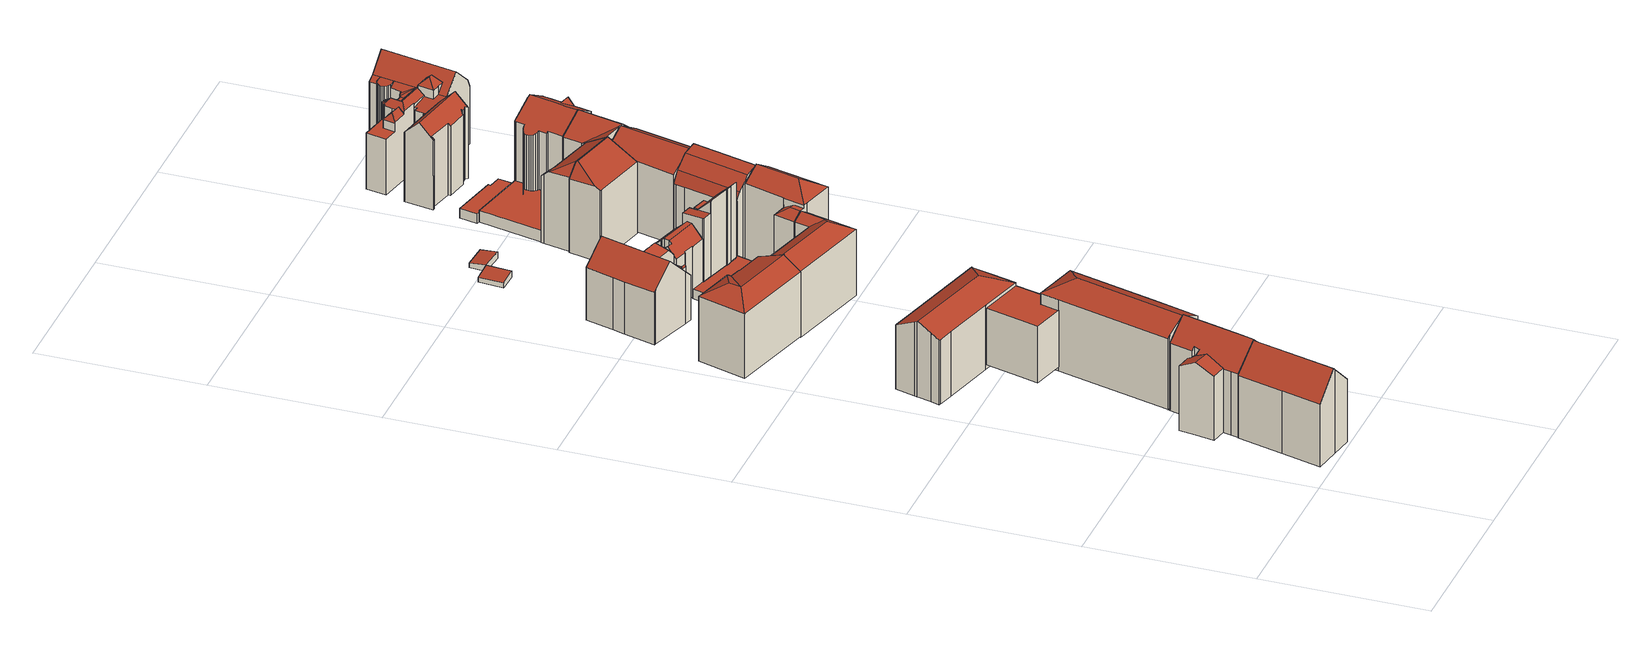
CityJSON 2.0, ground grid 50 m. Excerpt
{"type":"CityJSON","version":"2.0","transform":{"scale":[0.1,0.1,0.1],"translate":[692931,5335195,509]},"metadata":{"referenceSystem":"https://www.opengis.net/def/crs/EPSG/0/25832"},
"CityObjects":{
"building1":{"type":"Building","attributes":{"Gemeindeschluessel":"09162000","HoeheDach":"537.010","HoeheGrund":"510.008","Methode":"2000","NiedrigsteTraufeDesGebaeudes":"529.657","Geometrietyp2DReferenz":"3000","function":"31001_1000","roofType":"3100","measuredHeight":27,"storeysAboveGround":6},"geometry":[{"type":"MultiSurface","lod":"2","boundaries":[[[0,1,2,3]],[[4,5,6,7]],[[8,6,5,9,10]],[[10,3,2,11,8]],[[1,12,4,7,11,2]],[[8,11,7,6]],[[4,12,13,9,5]],[[13,12,1,0]],[[0,3,10,9,13]]],"semantics":{"surfaces":[{"type":"WallSurface"},{"type":"RoofSurface"},{"type":"GroundSurface"}],"values":[0,0,1,0,2,0,0,0,1]}}]},
"building2":{"type":"Building","attributes":{"Gemeindeschluessel":"09162000","HoeheDach":"537.195","HoeheGrund":"510.090","Methode":"2000","NiedrigsteTraufeDesGebaeudes":"530.055","Geometrietyp2DReferenz":"3000","function":"31001_9998","roofType":"3100","measuredHeight":27.11,"storeysAboveGround":6},"geometry":[{"type":"MultiSurface","lod":"2","boundaries":[[[14,15,16,17,18,19,20,21,22,23,24,25,26,27,28]],[[29,30,31,32,33,34]],[[27,26,25,35,36,37]],[[38,39,40,41,42,43,44,45,46,47]],[[47,46,45,44,43,17,16,15,14]],[[48,29,34,49]],[[49,34,33,50,51,52]],[[53,21,20,54]],[[41,40,39,38,55,56,37,36,35,52,51,50,57,58,59,60,53,54,61,62,63,42]],[[48,25,24,23,30,29]],[[55,38,47,14,28,56]],[[35,25,48,49,52]],[[56,28,27,37]],[[50,33,32,57]],[[60,22,21,53]],[[17,43,42,63,62,18]],[[30,23,22,60,59,58,31]],[[57,32,31,58]],[[20,19,18,62,61,54]]],"semantics":{"surfaces":[{"type":"RoofSurface"},{"type":"WallSurface"},{"type":"GroundSurface"}],"values":[0,0,1,1,0,0,1,1,2,1,1,1,1,1,1,1,1,1,1]}}]},
"building3":{"type":"Building","attributes":{"Gemeindeschluessel":"09162000","HoeheDach":"536.998","HoeheGrund":"510.950","Methode":"1000","NiedrigsteTraufeDesGebaeudes":"533.146","Geometrietyp2DReferenz":"3000","function":"31001_9998","roofType":"3200","measuredHeight":26.05,"storeysAboveGround":6},"geometry":[{"type":"MultiSurface","lod":"2","boundaries":[[[64,65,66,67,68,69]],[[70,71,72,73]],[[74,75,76,70,73,77,66,65,64]],[[78,79,80,81,76,75,82]],[[73,72,83,84,77]],[[81,80,85,71,70,76]],[[79,86,87,71,85,80]],[[86,79,78,82,88,69,68,67,84,83,87]],[[88,82,75,74,64,69]],[[67,66,77,84]],[[83,72,71,87]]],"semantics":{"surfaces":[{"type":"WallSurface"},{"type":"RoofSurface"},{"type":"GroundSurface"}],"values":[0,1,1,0,0,1,0,2,0,0,0]}}]},
"building4":{"type":"Building","attributes":{"Gemeindeschluessel":"09162000","HoeheDach":"534.251","HoeheGrund":"510.590","Methode":"1000","NiedrigsteTraufeDesGebaeudes":"530.772","Geometrietyp2DReferenz":"3000","function":"31001_9998","roofType":"3200","measuredHeight":23.66,"storeysAboveGround":5},"geometry":[{"type":"MultiSurface","lod":"2","boundaries":[[[89,90,91,92,93]],[[94,95,96,97]],[[98,99,91,90,100,101]],[[99,98,102,103,94,97,104,105,106,107,108,109,110,92,91]],[[97,96,111,104]],[[112,113,114,107,106,105]],[[109,115,116,110]],[[110,116,93,92]],[[104,111,112,105]],[[102,98,101,117,118,103]],[[117,101,100,90,89,119]],[[119,89,93,116,115,120,114,113]],[[107,114,120,108]],[[103,118,95,94]],[[108,120,115,109]],[[96,95,118,117,119,113,112,111]]],"semantics":{"surfaces":[{"type":"WallSurface"},{"type":"GroundSurface"},{"type":"RoofSurface"}],"values":[0,0,0,1,0,0,0,0,0,0,2,2,0,0,0,2]}}]},
"building5":{"type":"Building","attributes":{"Gemeindeschluessel":"09162000","HoeheDach":"529.923","HoeheGrund":"512.110","Methode":"1000","NiedrigsteTraufeDesGebaeudes":"529.923","Geometrietyp2DReferenz":"3000","function":"31001_9998","roofType":"1000","measuredHeight":17.81,"storeysAboveGround":5},"geometry":[{"type":"MultiSurface","lod":"2","boundaries":[[[121,122,123,124,125,126]],[[127,128,129,130,131,132]],[[133,134,135,136]],[[123,122,129,128]],[[128,127,132,137,133,136,138,125,124,123]],[[135,139,126,125,138,136]],[[133,137,132,131,140,134]],[[134,140,131,130,129,122,121,126,139,135]]],"semantics":{"surfaces":[{"type":"WallSurface"},{"type":"GroundSurface"},{"type":"RoofSurface"}],"values":[0,0,0,0,1,0,0,2]}}]},
"building6":{"type":"Building","attributes":{"Gemeindeschluessel":"09162000","HoeheDach":"534.100","HoeheGrund":"510.169","Methode":"2000","NiedrigsteTraufeDesGebaeudes":"513.710","Geometrietyp2DReferenz":"3000","function":"31001_9998","roofType":"3100","measuredHeight":23.93,"storeysAboveGround":6},"geometry":[{"type":"MultiSurface","lod":"2","boundaries":[[[141,142,143,144,145,146,147,148]],[[149,150,151,152]],[[153,154,155,141,148,150]],[[156,152,151,157,158]],[[159,160,142,141,155]],[[159,161,149,152,156,162,163,164,165,166,167,168,160]],[[148,169,157,151,150]],[[167,144,143,168]],[[168,143,142,160]],[[163,170,171,164]],[[154,153,161]],[[162,156,158,172,173,174]],[[166,165,164,171,175,146,145]],[[159,155,154,161]],[[176,147,146,175]],[[162,174,170,163]],[[161,153,150,149]],[[171,170,174,176,175]],[[169,172,158,157]],[[174,173,147,176]],[[166,145,144,167]],[[147,173,172,169,148]]],"semantics":{"surfaces":[{"type":"RoofSurface"},{"type":"WallSurface"},{"type":"GroundSurface"}],"values":[0,1,0,1,1,2,0,1,1,1,1,1,1,1,1,1,1,0,0,1,1,0]}}]},
"building7":{"type":"Building","attributes":{"Gemeindeschluessel":"09162000","HoeheDach":"532.820","HoeheGrund":"509.793","Methode":"2000","NiedrigsteTraufeDesGebaeudes":"523.971","Geometrietyp2DReferenz":"3000","function":"31001_1000","roofType":"3100","measuredHeight":23.03,"storeysAboveGround":4},"geometry":[{"type":"MultiSurface","lod":"2","boundaries":[[[177,178,179,180,181]],[[182,183,184,185,186,187,188,189]],[[190,186,185,191]],[[192,193,194,195,196]],[[197,184,183,198,199]],[[200,201,202,203,204,205,206,207,208,209,193,192,210,211,212,213,178,177,214,215,190,191,216]],[[189,188,217]],[[215,187,186,190]],[[180,179,218,219,220,221,196,195]],[[192,196,221,210]],[[213,218,179,178]],[[200,222,223,201]],[[215,214,224,217,188,187]],[[225,226,208,207]],[[212,219,218,213]],[[204,227,228,205]],[[228,227,229,230,223,222,231,232,233]],[[232,231,199,198,234]],[[235,194,193,209]],[[177,181,224,214]],[[202,230,229,203]],[[206,236,225,207]],[[235,226,225,236,233,232,234,182,189,217,224,181,180,195,194]],[[201,223,230,202]],[[211,220,219,212]],[[206,205,228,233,236]],[[203,229,227,204]],[[208,226,235,209]],[[182,234,198,183]],[[200,216,197,199,231,222]],[[210,221,220,211]],[[197,216,191,185,184]]],"semantics":{"surfaces":[{"type":"WallSurface"},{"type":"RoofSurface"},{"type":"GroundSurface"}],"values":[0,1,0,0,1,2,0,0,1,0,0,0,0,0,0,0,1,0,0,0,0,0,1,0,0,0,0,0,1,0,0,0]}}]},
"building8":{"type":"Building","attributes":{"Gemeindeschluessel":"09162000","HoeheDach":"534.200","HoeheGrund":"509.945","Methode":"2000","NiedrigsteTraufeDesGebaeudes":"530.687","Geometrietyp2DReferenz":"3000","function":"31001_1000","roofType":"3100","measuredHeight":24.25,"storeysAboveGround":6},"geometry":[{"type":"MultiSurface","lod":"2","boundaries":[[[237,238,239,240]],[[241,242,243,244]],[[245,246,247,248,249]],[[241,244,250,251]],[[244,252,253,155,250]],[[240,239,247,246]],[[245,249,243,242]],[[241,251,254,255,237,240,246,245,242]],[[255,254,155,253,256]],[[251,250,155,254]],[[238,256,253,252,257,239]],[[244,243,249,248,257,252]],[[238,237,255,256]],[[257,248,247,239]]],"semantics":{"surfaces":[{"type":"WallSurface"},{"type":"RoofSurface"},{"type":"GroundSurface"}],"values":[0,0,0,0,1,0,0,2,0,0,1,1,0,1]}}]},
"building9":{"type":"Building","attributes":{"Gemeindeschluessel":"09162000","HoeheDach":"529.870","HoeheGrund":"510.268","Methode":"2000","NiedrigsteTraufeDesGebaeudes":"522.590","Geometrietyp2DReferenz":"3000","function":"31001_1000","roofType":"2100","measuredHeight":19.6,"storeysAboveGround":4},"geometry":[{"type":"MultiSurface","lod":"2","boundaries":[[[258,259,260,261]],[[262,263,264,265]],[[266,267,268,269,270,271]],[[272,273,270,269,274,275]],[[276,277,259,258]],[[273,278,279,280,281,271,270]],[[272,275,282,283]],[[284,285,286,287,288,289]],[[266,265,267]],[[276,258,261,285,284,278,273,272,283,290,291]],[[268,264,274,269]],[[283,282,292,290]],[[276,291,293,263,262,277]],[[263,293,292,282,275,274,264]],[[284,289,279,278]],[[290,292,293,291]],[[261,260,286,285]],[[281,287,286,260,259,277,262,265,266,271]],[[281,280,288,287]],[[267,265,264,268]],[[280,279,289,288]]],"semantics":{"surfaces":[{"type":"WallSurface"},{"type":"RoofSurface"},{"type":"GroundSurface"}],"values":[0,1,1,0,0,0,0,0,0,2,0,0,0,1,0,0,0,1,0,0,1]}}]},
"building10":{"type":"Building","attributes":{"Gemeindeschluessel":"09162000","HoeheDach":"512.763","HoeheGrund":"509.822","Methode":"1000","NiedrigsteTraufeDesGebaeudes":"512.763","Geometrietyp2DReferenz":"3000","function":"31001_2000","roofType":"1000","measuredHeight":2.94},"geometry":[{"type":"MultiSurface","lod":"2","boundaries":[[[294,295,296,297]],[[298,299,294,297,300,301,302,303,304,305,306,307,308,309,310]],[[309,311,312,310]],[[310,312,313,298]],[[297,296,314,300]],[[305,315,316,306]],[[307,317,318,308]],[[312,311,318,317,316,315,319,320,321,322,314,296,295,323,313]],[[300,314,322,301]],[[299,323,295,294]],[[303,320,319,304]],[[301,322,321,302]],[[298,313,323,299]],[[304,319,315,305]],[[308,318,311,309]],[[302,321,320,303]],[[306,316,317,307]]],"semantics":{"surfaces":[{"type":"WallSurface"},{"type":"GroundSurface"},{"type":"RoofSurface"}],"values":[0,1,0,0,0,0,0,2,0,0,0,0,0,0,0,0,0]}}]},
"building11":{"type":"Building","attributes":{"Gemeindeschluessel":"09162000","HoeheDach":"511.692","HoeheGrund":"509.488","Methode":"1000","NiedrigsteTraufeDesGebaeudes":"511.032","Geometrietyp2DReferenz":"3000","function":"31001_2000","roofType":"1000","measuredHeight":2.2,"storeysAboveGround":1},"geometry":[{"type":"MultiSurface","lod":"2","boundaries":[[[324,325,326,327]],[[328,329,330,331]],[[330,329,326,325]],[[327,326,329,328]],[[331,330,325,324]],[[324,327,328,331]]],"semantics":{"surfaces":[{"type":"WallSurface"},{"type":"RoofSurface"},{"type":"GroundSurface"}],"values":[0,0,1,0,0,2]}}]},
"building12":{"type":"Building","attributes":{"Gemeindeschluessel":"09162000","HoeheDach":"536.681","HoeheGrund":"509.664","Methode":"2000","NiedrigsteTraufeDesGebaeudes":"529.260","Geometrietyp2DReferenz":"3000","function":"31001_1000","roofType":"2100","measuredHeight":27.02,"storeysAboveGround":5},"geometry":[{"type":"MultiSurface","lod":"2","boundaries":[[[332,333,334]],[[335,336,337,338]],[[339,340,341,342]],[[343,344,345,346]],[[347,348,349,350]],[[347,350,351,352,353,335,338,354,343,346,355,356,357,358,359,360,361,339,342,362,363]],[[362,364,365,363]],[[335,353,366,367,336]],[[361,368,340,339]],[[360,369,368,361]],[[358,370,371,359]],[[365,364,341,340,368,369,371,370,372,373,374,345,344,367,366,375,376,334,333]],[[376,377,334]],[[355,374,373,356]],[[350,349,378,351]],[[346,345,374,355]],[[342,341,364,362]],[[347,363,365,333,332,348]],[[357,372,370,358]],[[344,379,337,336,367]],[[356,373,372,357]],[[338,337,379,354]],[[352,375,366,353]],[[332,334,377,378,349,348]],[[359,371,369,360]],[[343,354,379,344]],[[352,351,378,377,376,375]]],"semantics":{"surfaces":[{"type":"WallSurface"},{"type":"GroundSurface"},{"type":"RoofSurface"}],"values":[0,0,0,0,0,1,0,0,0,0,0,2,0,0,0,0,0,0,0,2,0,0,0,2,0,0,0]}}]},
"building13":{"type":"Building","attributes":{"Gemeindeschluessel":"09162000","HoeheDach":"512.435","HoeheGrund":"509.840","Methode":"1000","NiedrigsteTraufeDesGebaeudes":"512.435","Geometrietyp2DReferenz":"3000","function":"31001_2000","roofType":"1000","measuredHeight":2.6},"geometry":[{"type":"MultiSurface","lod":"2","boundaries":[[[380,381,382,383,384,385]],[[386,384,383,387]],[[387,383,382,388]],[[389,381,380,390]],[[391,385,384,386]],[[388,382,381,389]],[[391,386,387,388,389,390]],[[390,380,385,391]]],"semantics":{"surfaces":[{"type":"RoofSurface"},{"type":"WallSurface"},{"type":"GroundSurface"}],"values":[0,1,1,1,1,1,2,1]}}]},
"building14":{"type":"Building","attributes":{"Gemeindeschluessel":"09162000","HoeheDach":"511.744","HoeheGrund":"509.571","Methode":"2000","NiedrigsteTraufeDesGebaeudes":"511.105","Geometrietyp2DReferenz":"3000","function":"31001_2000","roofType":"1000","measuredHeight":2.17,"storeysAboveGround":1},"geometry":[{"type":"MultiSurface","lod":"2","boundaries":[[[392,393,394,329]],[[395,393,392,396]],[[397,394,393,395]],[[396,392,329,398]],[[398,329,394,397]],[[398,397,395,396]]],"semantics":{"surfaces":[{"type":"RoofSurface"},{"type":"WallSurface"},{"type":"GroundSurface"}],"values":[0,1,1,1,1,2]}}]},
"building15":{"type":"Building","attributes":{"Gemeindeschluessel":"09162000","HoeheDach":"537.197","HoeheGrund":"509.945","Methode":"2000","NiedrigsteTraufeDesGebaeudes":"530.648","Geometrietyp2DReferenz":"3000","function":"31001_1000","roofType":"3200","measuredHeight":27.25,"storeysAboveGround":7},"geometry":[{"type":"MultiSurface","lod":"2","boundaries":[[[399,400,401,245]],[[402,403,404,405]],[[406,407,408,409,410]],[[400,411,412,413]],[[401,400,413,414]],[[415,411,400,399]],[[246,416,402,405,417,418,415,399,245]],[[417,419,420,418]],[[405,404,419,417]],[[416,246,247,421,422]],[[406,414,413,412,420,419,404,403,407]],[[423,424,421,247]],[[246,245,401,414,406,410,423,247]],[[402,416,422,408,407,403]],[[424,409,408,422,421]],[[410,409,424,423]],[[415,418,420,412,411]]],"semantics":{"surfaces":[{"type":"WallSurface"},{"type":"RoofSurface"},{"type":"GroundSurface"}],"values":[0,0,0,1,1,0,2,0,0,0,1,1,0,0,1,1,0]}}]},
"building16":{"type":"Building","attributes":{"Gemeindeschluessel":"09162000","HoeheDach":"536.420","HoeheGrund":"509.265","Methode":"2000","NiedrigsteTraufeDesGebaeudes":"531.772","Geometrietyp2DReferenz":"3000","function":"31001_1000","roofType":"3100","measuredHeight":27.16,"storeysAboveGround":8},"geometry":[{"type":"MultiSurface","lod":"2","boundaries":[[[425,426,427,428,429]],[[430,431,427,426]],[[431,432,433,428,427]],[[434,435,436,437]],[[425,438,439,434,437,430,426]],[[434,439,440,441,435]],[[438,442,440,439]],[[431,430,437,436,432]],[[442,429,428,433,441,440]],[[433,432,436,435,441]],[[442,438,425,429]]],"semantics":{"surfaces":[{"type":"WallSurface"},{"type":"RoofSurface"},{"type":"GroundSurface"}],"values":[0,0,1,0,2,0,0,0,1,1,0]}}]},
"building17":{"type":"Building","attributes":{"Gemeindeschluessel":"09162000","HoeheDach":"536.720","HoeheGrund":"509.706","Methode":"2000","NiedrigsteTraufeDesGebaeudes":"528.918","Geometrietyp2DReferenz":"3000","function":"31001_1000","roofType":"3100","measuredHeight":27.01,"storeysAboveGround":4},"geometry":[{"type":"MultiSurface","lod":"2","boundaries":[[[443,444,445,446]],[[447,448,449,357]],[[450,451,452,453]],[[454,455,456,457]],[[357,449,458,356]],[[356,458,459,460]],[[461,462,444,443]],[[448,463,464,465,466,459,458,449]],[[456,455,467,468,469,464,463]],[[470,467,455,454]],[[471,466,465,472]],[[445,444,462,473,474,475]],[[447,457,456,463,448]],[[475,474,476,477]],[[452,451,477,476,469,468]],[[470,453,452,468,467]],[[450,446,445,475,477,451]],[[460,459,466,471]],[[450,453,470,454,457,447,357,356,460,471,472,478,461,443,446]],[[478,473,462,461]],[[472,465,464,469,476,474,473,478]]],"semantics":{"surfaces":[{"type":"WallSurface"},{"type":"RoofSurface"},{"type":"GroundSurface"}],"values":[0,0,0,0,0,0,0,1,1,0,0,1,0,1,1,0,0,0,2,0,0]}}]},
"building18":{"type":"Building","attributes":{"Gemeindeschluessel":"09162000","HoeheDach":"536.208","HoeheGrund":"509.278","Methode":"2000","NiedrigsteTraufeDesGebaeudes":"528.735","Geometrietyp2DReferenz":"3000","function":"31001_1000","roofType":"2100","measuredHeight":26.93,"storeysAboveGround":6},"geometry":[{"type":"MultiSurface","lod":"2","boundaries":[[[479,480,481,482]],[[483,484,485,486,487,488,489]],[[482,487,486,479]],[[490,491,492,493]],[[494,495,488,487,496,497,492,491,498,499]],[[500,437,501,489,488,495]],[[502,498,491,490]],[[426,503,480,479,486,485]],[[483,489,501]],[[504,499,498,502]],[[494,505,500,495]],[[426,485,484,430]],[[503,506,497,496,481,480]],[[426,430,437,500,505,504,502,490,493,506,503]],[[497,506,493,492]],[[483,501,437,430,484]],[[481,496,487,482]],[[505,494,499,504]]],"semantics":{"surfaces":[{"type":"RoofSurface"},{"type":"WallSurface"},{"type":"GroundSurface"}],"values":[0,0,1,1,0,1,1,1,0,1,1,1,1,2,1,1,1,1]}}]},
"building19":{"type":"Building","attributes":{"Gemeindeschluessel":"09162000","HoeheDach":"536.431","HoeheGrund":"509.810","Methode":"2000","NiedrigsteTraufeDesGebaeudes":"531.379","Geometrietyp2DReferenz":"3000","function":"31001_1000","roofType":"3100","measuredHeight":26.62,"storeysAboveGround":7},"geometry":[{"type":"MultiSurface","lod":"2","boundaries":[[[507,508,509,510,511]],[[512,513,514,515,516,517,518,519]],[[510,509,518,517,516,520]],[[514,521,522,515]],[[519,508,507,512]],[[515,522,520,516]],[[513,512,507,511,521,514]],[[518,509,508,519]],[[511,510,520,522,521]]],"semantics":{"surfaces":[{"type":"RoofSurface"},{"type":"GroundSurface"},{"type":"WallSurface"}],"values":[0,1,2,2,2,2,2,2,0]}}]},
"building20":{"type":"Building","attributes":{"Gemeindeschluessel":"09162000","HoeheDach":"513.050","HoeheGrund":"509.440","Methode":"1000","NiedrigsteTraufeDesGebaeudes":"513.050","Geometrietyp2DReferenz":"3000","function":"31001_1000","roofType":"1000","measuredHeight":3.61},"geometry":[{"type":"MultiSurface","lod":"2","boundaries":[[[523,524,525,526]],[[527,528,529,530]],[[531,532,533,534,535,536]],[[537,538,539,540]],[[541,542,543,544]],[[545,546,547,548,549,550]],[[551,552,553,554,555,556]],[[557,558,528,527]],[[530,529,538,537]],[[559,560,561,562]],[[563,564,565,566,567,568]],[[569,570,541,544,533,532,531,523,526,571,559,562,572,573,574,547,546,545,575,565,564,563,576,577,578,579,557,527,530,537,540,555,554,553,580]],[[553,552,581,580]],[[570,582,542,541]],[[538,529,528,558,583,584,585,586,568,567,566,587,550,549,548,588,589,590,561,560,591,525,524,536,535,534,543,542,582,592,581,552,551,556,539]],[[578,577,585,584,583,579]],[[531,536,524,523]],[[540,539,556,555]],[[569,592,582,570]],[[526,525,591,571]],[[562,561,590,572]],[[587,566,565,575,545,550]],[[580,581,592,569]],[[571,591,560,559]],[[572,590,589,573]],[[579,583,558,557]],[[544,543,534,533]],[[577,576,563,568,586,585]],[[588,548,547,574,573,589]]],"semantics":{"surfaces":[{"type":"WallSurface"},{"type":"GroundSurface"},{"type":"RoofSurface"}],"values":[0,0,0,0,0,0,0,0,0,0,0,1,0,0,2,0,0,0,0,0,0,0,0,0,0,0,0,0,0]}}]},
"building21":{"type":"Building","attributes":{"Gemeindeschluessel":"09162000","HoeheDach":"512.362","HoeheGrund":"509.410","Methode":"1000","NiedrigsteTraufeDesGebaeudes":"512.362","Geometrietyp2DReferenz":"3000","function":"31001_2000","roofType":"1000","measuredHeight":2.95},"geometry":[{"type":"MultiSurface","lod":"2","boundaries":[[[555,593,594,595]],[[593,596,597,598,599,600,601,602,603,594]],[[595,594,603,604]],[[604,603,602,605]],[[606,599,598,607]],[[608,600,599,606]],[[609,553,597,596,593,555]],[[610,601,600,608]],[[606,607,553,609,555,595,604,605,610,608]],[[605,602,601,610]],[[607,598,597,553]]],"semantics":{"surfaces":[{"type":"WallSurface"},{"type":"RoofSurface"},{"type":"GroundSurface"}],"values":[0,1,0,0,0,0,0,0,2,0,0]}}]},
"building22":{"type":"Building","attributes":{"Gemeindeschluessel":"09162000","HoeheDach":"536.250","HoeheGrund":"509.970","Methode":"2000","NiedrigsteTraufeDesGebaeudes":"530.949","Geometrietyp2DReferenz":"3000","function":"31001_1000","roofType":"3100","measuredHeight":26.28,"storeysAboveGround":5},"geometry":[{"type":"MultiSurface","lod":"2","boundaries":[[[611,509,485,612]],[[613,614,615,616,617]],[[611,618,619,620,621,509]],[[622,623,615,614]],[[613,617,619,618]],[[620,619,617,616]],[[509,621,624,485]],[[623,622,625,626]],[[623,626,624,621,620,616,615]],[[611,612,625,622,614,613,618]],[[625,612,485,624,626]]],"semantics":{"surfaces":[{"type":"WallSurface"},{"type":"RoofSurface"},{"type":"GroundSurface"}],"values":[0,0,0,0,0,1,1,0,1,2,0]}}]},
"building23":{"type":"Building","attributes":{"Gemeindeschluessel":"09162000","HoeheDach":"535.500","HoeheGrund":"509.513","Methode":"2000","NiedrigsteTraufeDesGebaeudes":"531.247","Geometrietyp2DReferenz":"3000","function":"31001_1000","roofType":"3100","measuredHeight":25.99},"geometry":[{"type":"MultiSurface","lod":"2","boundaries":[[[627,628,629,630]],[[631,632,629,628,633]],[[634,635,636,637]],[[638,639,635,634]],[[640,641,633,628,627]],[[642,643,644,645]],[[640,627,630,646,647,648,642,645,649,650,638,634,637,651,652,653,654]],[[649,655,656,650]],[[654,657,641,640]],[[650,656,639,638]],[[647,658,659,648]],[[646,632,631,658,647]],[[651,660,661,652]],[[648,659,643,642]],[[652,661,662,653]],[[653,662,657,654]],[[645,644,655,649]],[[630,629,632,646]],[[637,636,660,651]],[[657,662,661,660,636,635,639,656,655,644,643,659,658,631,633,641]]],"semantics":{"surfaces":[{"type":"WallSurface"},{"type":"RoofSurface"},{"type":"GroundSurface"}],"values":[0,1,0,0,0,0,2,0,0,0,0,0,0,0,0,0,0,0,0,1]}}]},
"building24":{"type":"Building","attributes":{"Gemeindeschluessel":"09162000","HoeheDach":"536.130","HoeheGrund":"509.750","Methode":"2000","NiedrigsteTraufeDesGebaeudes":"530.260","Geometrietyp2DReferenz":"3000","function":"31001_1000","roofType":"3100","measuredHeight":26.38,"storeysAboveGround":4},"geometry":[{"type":"MultiSurface","lod":"2","boundaries":[[[663,664,665,666,667,668,669,670,671,672,673,674,675,676,677,678,679,680,681,682,683,684,685,686,687,688,689,690,691,692,693,694,695,696,697,698]],[[672,699,700,673]],[[700,701,702,703,676,675,674,673]],[[704,705,706,670,669,668,667,666,665,664,707,708,709,710]],[[684,711,712,685]],[[685,712,713,686]],[[714,715,716,717,718,719,720,703,702,701,700,699,721,722,723,724,725,726,727,728,729,730,731,732,733,734,735,713,712,711]],[[691,731,730,692]],[[681,716,715,682]],[[725,736,698,697,696,726]],[[676,703,720,677]],[[693,729,728,694]],[[710,709,737]],[[694,728,727,695]],[[686,713,735,687]],[[683,714,711,684]],[[704,710,737]],[[690,732,731,691]],[[663,738,707,664]],[[677,720,719,678]],[[680,717,716,681]],[[671,670,706,721,699,672]],[[735,734,733,689,688,687]],[[698,736,738,663]],[[682,715,714,683]],[[689,733,732,690]],[[692,730,729,693]],[[679,678,719,718,717,680]],[[706,705,704,737,709,708,707,738,736,725,724,723,722,721]],[[695,727,726,696]]],"semantics":{"surfaces":[{"type":"GroundSurface"},{"type":"WallSurface"},{"type":"RoofSurface"}],"values":[0,1,1,1,1,1,2,1,1,1,1,1,2,1,1,1,2,1,1,1,1,1,1,1,1,1,1,1,2,1]}}]},
"building25":{"type":"Building","attributes":{"Gemeindeschluessel":"09162000","HoeheDach":"536.089","HoeheGrund":"509.615","Methode":"2000","NiedrigsteTraufeDesGebaeudes":"527.070","Geometrietyp2DReferenz":"3000","function":"31001_1000","roofType":"3100","measuredHeight":26.47,"storeysAboveGround":5},"geometry":[{"type":"MultiSurface","lod":"2","boundaries":[[[739,740,741,742,743,744,745,746,747,748]],[[749,750,751,752]],[[753,754,755,756]],[[757,758,759,760,761,762]],[[763,764,765,750,749,766]],[[740,767,768,769]],[[740,769,770]],[[771,772,773,774,775,760,759,776,777,778,779,780]],[[745,744,781]],[[782,783,784,785]],[[786,787,788,789]],[[756,755,790,791]],[[764,792,793,794,765]],[[795,796,797]],[[798,766,749,752]],[[740,770,799,741]],[[800,801,740]],[[802,803,804,805]],[[801,806,767,740]],[[807,808,783,782]],[[809,810,811,812]],[[813,814,815,816]],[[817,818,819,820,821,758,757,809,812,822,823,824,825,826,827,828,829,830,792,764,763,831,753,756,791,832,786,789,833,834,835,807,782,785,836,837,838,839,840,841,802,805,842,843,844]],[[845,846,847,848]],[[778,777,820,819]],[[849,815,781,850]],[[835,851,808,807]],[[817,780,779,818]],[[833,852,853,834]],[[757,762,748,747,854,813,816,855,810,809]],[[856,857,858,797,859,860,861,848,862,773,772]],[[863,862,847,846,864]],[[773,863,864,774]],[[785,784,865,836]],[[839,866,867,840]],[[864,845,868,869,870,775,774]],[[828,801,800,829]],[[860,871,861]],[[845,848,861,871,868]],[[841,872,803,802]],[[745,873,746]],[[794,793,874,740]],[[864,846,845]],[[860,859,875,876,877]],[[827,826,767,806]],[[878,879,804,803,872,880,881]],[[854,747,746]],[[839,838,882,796,795,866]],[[874,800,740]],[[856,881,880,857]],[[850,781,744,743,883]],[[869,739,748,762,761,870]],[[836,865,884,837]],[[797,858,867,866,795]],[[739,751,750,765,794,740]],[[862,863,773]],[[823,822,742,741,799]],[[831,763,766,885]],[[853,852,788,787,886,859,797,796,882,884,865,784,783,808,851]],[[786,832,876,875,886,787]],[[855,849,850,883,811,810]],[[862,848,847]],[[775,870,761,760]],[[855,816,815,849]],[[753,831,885,887,754]],[[814,873,745,781,815]],[[842,879,878,843]],[[777,776,821,820]],[[840,867,858,857,880,872,841]],[[771,780,817,844]],[[832,791,790,877,876]],[[792,830,874,793]],[[818,779,778,819]],[[869,868,871,860,751,739]],[[830,829,800,874]],[[854,746,873,814,813]],[[860,877,790,755,754,887]],[[789,788,852,833]],[[825,768,767,826]],[[834,853,851,835]],[[860,887,885,766,798]],[[824,823,799,770]],[[821,776,759,758]],[[751,860,798,752]],[[859,886,875]],[[827,806,801,828]],[[805,804,879,842]],[[843,878,881,856,772,771,844]],[[825,824,770,769,768]],[[822,812,811,883,743,742]],[[837,884,882,838]]],"semantics":{"surfaces":[{"type":"RoofSurface"},{"type":"WallSurface"},{"type":"GroundSurface"}],"values":[0,1,1,1,1,0,0,0,1,1,1,1,1,1,0,0,0,1,0,1,1,0,2,0,1,1,1,1,1,1,0,0,1,1,1,1,1,1,1,1,1,0,0,0,1,0,1,1,0,0,1,0,1,0,0,1,1,1,0,1,0,0,1,1,1,0,1,1,1,1,1,1,1,0,1,0,0,1,1,1,0,1,1,1,1,1,1,1,1,1,1]}}]}
},
"vertices":[
[245,6,207],[245,6,10],[308,253,10],[308,253,208],[97,31,10],[97,31,207],[129,151,207],[129,151,10],[165,290,207],[171,19,280],[237,272,280],[165,290,10],[177,18,10],[177,18,274],
[239,271,282],[249,309,282],[280,429,282],[297,494,282],[236,510,223],[219,445,223],[218,440,223],[227,437,232],[221,419,231],[201,429,211],[190,388,211],[177,336,211],[175,328,211],[171,313,211],[165,290,211],[190,388,240],[201,429,219],[193,433,218],[195,445,212],[146,452,215],[139,402,240],[177,336,11],[175,328,11],[171,313,11],[308,253,11],[315,277,11],[318,291,11],[350,412,11],[366,477,11],[366,477,215],[350,412,215],[318,291,215],[315,277,215],[308,253,215],[177,336,213],[130,345,212],[146,452,11],[139,402,11],[130,345,11],[227,437,11],[218,440,11],[239,271,11],[165,290,11],[195,445,11],[193,433,11],[201,429,11],[221,419,11],[219,445,11],[236,510,11],[297,494,11],
[226,511,242],[226,512,242],[317,857,242],[317,857,19],[226,512,19],[226,511,19],[384,828,280],[471,879,243],[374,905,242],[333,914,243],[231,511,245],[236,510,248],[295,495,280],[333,914,242],[295,495,19],[366,477,19],[366,477,241],[366,477,242],[236,510,19],[374,905,19],[333,914,19],[404,620,242],[404,620,19],[471,879,19],[231,511,19],
[436,1148,219],[436,1148,218],[436,1148,16],[136,1227,16],[136,1227,218],[100,1088,16],[100,1088,218],[53,1100,218],[53,1100,16],[401,1010,16],[420,1083,16],[420,1083,218],[401,1010,218],[400,1010,16],[263,1046,16],[48,1102,16],[56,1130,16],[67,1171,16],[67,1173,16],[69,1180,16],[85,1240,16],[91,1239,16],[48,1102,218],[56,1130,232],[67,1171,253],[67,1173,251],[85,1240,218],[91,1239,218],[400,1010,218],[263,1046,218],[349,1097,253],[69,1180,248],
[362,1020,209],[401,1010,209],[401,1010,31],[362,1020,31],[263,1046,31],[263,1046,209],[334,914,31],[374,905,31],[374,905,209],[334,914,209],[333,914,209],[333,914,31],[317,857,31],[317,857,209],[220,882,209],[220,882,31],[333,913,31],[235,939,31],[235,939,209],[333,913,209],
[277,1628,251],[281,1642,245],[292,1684,227],[299,1710,216],[214,1733,216],[215,1735,215],[180,1745,215],[79,1680,251],[6,1644,12],[6,1644,215],[51,1791,215],[51,1791,12],[263,1575,215],[263,1575,216],[276,1627,250],[57,1789,12],[52,1791,216],[57,1789,216],[276,1627,12],[281,1642,12],[263,1575,12],[183,1753,12],[186,1764,12],[219,1755,12],[216,1743,12],[214,1733,12],[299,1710,12],[292,1684,12],[90,1718,251],[186,1764,47],[219,1755,47],[179,1755,217],[183,1753,215],[183,1753,47],[215,1735,47],[180,1745,47],
[290,2117,8],[223,2132,8],[223,2132,237],[224,2132,238],[290,2117,173],[189,1998,235],[243,1984,235],[277,2003,207],[270,2005,207],[268,1998,214],[256,2001,214],[258,2009,206],[226,2017,206],[268,1998,8],[270,2005,8],[101,1932,8],[226,1893,8],[226,1893,174],[162,1913,238],[101,1932,178],[297,1998,185],[263,1951,206],[282,1946,185],[277,1928,8],[276,1923,8],[275,1921,8],[274,1920,8],[272,1920,8],[270,1920,8],[254,1924,8],[245,1893,8],[252,1891,8],[250,1885,8],[96,1934,8],[123,2030,8],[133,2066,8],[157,2151,8],[266,2035,8],[256,2001,8],[297,1998,8],[258,2009,174],[157,2151,173],[133,2066,172],[123,2030,172],[96,1934,173],[277,1928,155],[276,1923,155],[266,2035,175],[245,1893,156],[252,1891,150],[272,1920,155],[270,1920,155],[274,1920,155],[275,1921,155],[282,1946,155],[263,1951,155],[255,1924,155],[212,1964,206],[250,1885,150],[254,1924,156],
[292,1684,9],[292,1684,217],[488,1632,217],[488,1632,9],[518,1508,9],[547,1616,9],[547,1616,217],[518,1508,217],[559,1662,9],[500,1678,9],[500,1678,217],[530,1670,236],[559,1662,217],[263,1575,217],[263,1575,9],[478,1576,252],[277,1630,252],[276,1627,9],[281,1642,9],[281,1642,244],[509,1594,236],
[357,1918,13],[357,1918,171],[357,1919,172],[357,1919,13],[413,1940,209],[418,1955,209],[313,1983,209],[309,1968,209],[307,1960,200],[309,1968,193],[313,1983,179],[316,1993,170],[297,1998,170],[288,1965,200],[316,1992,13],[297,1998,13],[316,1993,200],[316,1992,200],[403,1906,13],[403,1906,172],[277,1928,13],[277,1928,136],[280,1938,136],[280,1938,171],[325,2024,170],[325,2024,13],[307,1920,13],[323,1929,13],[323,1929,173],[321,1927,171],[321,1927,136],[307,1920,136],[429,1995,13],[422,1970,13],[429,1995,171],[422,1970,194],
[403,1906,8],[403,1906,38],[403,1903,38],[403,1903,8],[342,1858,8],[357,1918,8],[436,1894,8],[436,1893,8],[504,1874,8],[504,1872,8],[521,1868,8],[522,1870,8],[551,1862,8],[552,1866,8],[556,1865,8],[562,1863,8],[546,1803,8],[562,1863,38],[546,1803,38],[342,1858,38],[436,1894,38],[522,1870,38],[551,1862,38],[552,1866,38],[556,1865,38],[521,1868,38],[504,1872,38],[504,1874,38],[436,1893,38],[357,1918,38],
[244,2418,5],[244,2418,20],[249,2493,20],[249,2493,5],[306,2490,5],[306,2490,27],[301,2415,27],[301,2415,5],
[436,1895,236],[436,1895,273],[448,1935,232],[496,1955,7],[496,1955,203],[501,1965,203],[501,1965,7],[504,1872,7],[504,1872,277],[504,1874,275],[504,1874,7],[542,1941,7],[542,1941,203],[551,1938,203],[551,1938,7],[403,1903,7],[403,1903,236],[403,1906,236],[403,1906,7],[422,1970,7],[479,1956,7],[491,1953,7],[545,1953,7],[549,1932,7],[572,1926,7],[556,1865,7],[552,1866,7],[551,1862,7],[522,1870,7],[521,1868,7],[436,1893,7],[436,1894,7],[436,1893,275],[436,1894,273],[491,1953,205],[494,1954,203],[521,1868,277],[522,1870,275],[552,1866,271],[551,1862,275],[556,1865,271],[572,1926,210],[549,1932,209],[479,1956,205],[455,1962,205],[455,1962,230],[422,1970,230],[545,1953,203],
[479,1956,34],[511,2085,34],[454,2099,34],[451,2084,34],[428,1995,34],[422,1970,34],[428,1995,8],[451,2084,8],[454,2099,8],[511,2085,8],[479,1956,8],[422,1970,8],
[381,2484,27],[385,2535,21],[310,2540,21],[385,2535,6],[381,2484,6],[310,2540,6],[306,2490,6],
[656,1637,9],[656,1637,246],[559,1662,246],[562,1730,9],[562,1730,246],[595,1853,248],[595,1853,9],[545,1666,246],[561,1731,246],[561,1731,217],[553,1698,236],[545,1666,236],[703,1825,246],[648,1840,282],[615,1706,282],[546,1666,246],[703,1825,9],[517,1742,9],[633,1844,9],[647,1840,9],[633,1844,272],[647,1840,281],[517,1741,217],[517,1742,216],[529,1671,236],[537,1703,236],
[635,2175,3],[660,2272,3],[660,2272,271],[659,2267,274],[635,2175,228],[564,2295,3],[564,2295,271],[513,2308,271],[515,2301,274],[481,2315,3],[481,2315,233],[484,2315,237],[484,2315,3],[462,2217,3],[459,2218,3],[459,2218,228],[463,2234,236],[462,2217,228],
[743,1985,7],[743,1985,208],[703,1825,206],[703,1825,7],[562,1863,7],[562,1863,212],[556,1865,199],[647,1840,7],[647,1840,277],[633,1844,274],[633,1844,7],[587,1855,7],[587,1855,247],[587,1856,247],[587,1856,7],[572,1926,200],[597,2026,200],[597,2026,7],[752,2018,7],[752,2018,208],[572,1860,233],[623,2056,233],[606,2061,200],[605,2055,199],[595,1853,255],[608,1850,268],[659,2047,268],[595,1853,7],[605,2055,7],[606,2061,7],[753,2023,208],[738,2027,239],[687,1829,239],[700,2037,277],[649,1839,277],[753,2023,7],
[677,2337,210],[680,2352,197],[534,2387,197],[531,2373,210],[514,2308,272],[564,2295,272],[660,2272,272],[677,2337,232],[531,2373,232],[499,2380,232],[498,2379,233],[523,2398,3],[523,2398,213],[529,2393,216],[529,2393,3],[504,2404,212],[502,2394,220],[534,2387,219],[533,2388,219],[517,2401,211],[511,2403,211],[502,2394,3],[484,2315,236],[517,2401,3],[680,2352,3],[511,2403,3],[504,2404,3],[533,2388,3],
[753,2023,224],[803,2238,224],[730,2255,272],[726,2256,274],[677,2042,274],[753,2023,8],[677,2042,8],[606,2061,8],[635,2175,8],[660,2272,8],[726,2256,8],[730,2255,8],[803,2238,8],[660,2272,230],[606,2061,227],[635,2175,229],
[692,2517,4],[692,2517,40],[690,2511,40],[690,2511,4],[523,2398,4],[523,2398,40],[517,2401,40],[517,2401,4],[696,2522,4],[697,2522,4],[701,2525,4],[701,2525,40],[697,2522,40],[696,2522,40],[511,2403,4],[511,2403,40],[504,2404,40],[504,2404,4],[713,2528,4],[713,2528,40],[707,2527,40],[707,2527,4],[699,2457,4],[700,2464,4],[704,2481,4],[704,2481,40],[700,2464,40],[699,2457,40],[695,2564,40],[719,2559,40],[719,2559,4],[695,2564,4],[547,2596,4],[547,2596,40],[529,2393,4],[529,2393,40],[689,2499,4],[689,2499,40],[691,2493,40],[691,2493,4],[694,2409,4],[701,2443,4],[704,2456,4],[704,2456,40],[701,2443,40],[694,2409,40],[725,2555,4],[719,2527,4],[689,2505,4],[694,2488,4],[698,2484,4],[699,2483,4],[701,2456,4],[681,2353,4],[680,2352,4],[636,2362,4],[533,2388,4],[726,2558,4],[726,2558,40],[719,2527,40],[533,2388,40],[636,2362,40],[680,2352,40],[681,2353,40],[701,2456,40],[699,2483,40],[698,2484,40],[694,2488,40],[689,2505,40],[725,2555,40],
[547,2596,34],[536,2598,34],[536,2598,4],[718,2559,34],[719,2559,34],[721,2568,34],[725,2590,34],[728,2606,34],[689,2614,34],[691,2621,34],[548,2652,34],[548,2652,4],[691,2621,4],[725,2590,4],[721,2568,4],[728,2606,4],[718,2559,4],[689,2614,4],
[730,2255,10],[660,2272,10],[835,2379,10],[763,2394,10],[763,2394,269],[769,2393,272],[835,2379,219],[802,2238,10],[802,2238,219],[738,2254,272],[737,2254,272],[694,2409,10],[694,2409,226],[679,2348,226],[680,2352,10],[680,2352,226],
[578,2821,5],[578,2821,222],[701,2797,223],[701,2797,5],[757,2739,265],[766,2784,222],[570,2776,265],[716,2706,5],[716,2706,227],[715,2701,223],[715,2701,5],[724,2710,5],[724,2710,233],[561,2733,5],[561,2733,224],[738,2706,5],[738,2706,232],[734,2706,230],[734,2706,5],[766,2784,5],[749,2700,5],[742,2708,5],[730,2706,5],[727,2708,5],[648,2714,5],[650,2722,5],[569,2739,5],[568,2732,5],[730,2706,230],[727,2708,231],[568,2732,224],[749,2700,228],[742,2708,234],[648,2714,223],[650,2722,230],[569,2739,231],
[866,2525,8],[860,2499,8],[858,2489,8],[854,2470,8],[850,2450,8],[845,2430,8],[841,2411,8],[835,2379,8],[769,2393,8],[763,2394,8],[694,2409,8],[701,2441,8],[703,2450,8],[704,2456,8],[699,2457,8],[704,2481,8],[703,2481,8],[698,2484,8],[694,2488,8],[691,2493,8],[689,2499,8],[689,2505,8],[690,2511,8],[692,2517,8],[696,2522,8],[698,2523,8],[701,2525,8],[707,2527,8],[713,2528,8],[719,2527,8],[725,2555,8],[726,2558,8],[792,2544,8],[797,2542,8],[800,2542,8],[866,2528,8],[763,2394,268],[694,2409,227],[701,2441,227],[703,2450,227],[704,2456,227],[845,2430,232],[841,2411,232],[835,2379,232],[860,2499,232],[858,2489,232],[854,2470,232],[850,2450,254],[689,2505,213],[690,2511,213],[692,2517,213],[689,2499,214],[691,2493,215],[694,2488,218],[698,2484,221],[703,2481,224],[704,2481,224],[699,2457,224],[769,2393,271],[775,2425,271],[784,2464,271],[792,2503,271],[800,2542,271],[797,2542,270],[792,2544,266],[726,2558,227],[725,2555,227],[719,2527,227],[713,2528,224],[707,2527,220],[701,2525,218],[698,2523,216],[696,2522,215],[866,2528,232],[814,2457,254],[866,2525,232],
[705,2873,236],[712,2907,236],[700,2923,220],[699,2921,220],[698,2921,218],[692,2896,218],[690,2886,218],[686,2867,218],[685,2859,218],[686,2858,220],[731,2915,201],[731,2915,218],[726,2889,218],[726,2889,201],[785,2908,6],[785,2908,202],[791,2910,202],[791,2910,6],[732,2849,6],[730,2839,6],[730,2839,208],[731,2847,208],[731,2847,218],[732,2849,220],[780,2905,6],[730,2915,6],[730,2915,220],[780,2905,201],[713,2933,219],[708,2932,219],[707,2931,219],[704,2929,219],[766,2784,214],[796,2778,218],[802,2804,218],[778,2809,215],[783,2837,215],[718,2841,207],[712,2812,207],[707,2813,206],[703,2811,206],[701,2797,206],[692,2896,208],[799,2972,6],[799,2972,213],[802,2976,214],[802,2976,6],[809,2944,6],[809,2944,215],[804,2947,215],[804,2947,6],[797,2911,202],[797,2911,6],[730,2920,6],[730,2920,219],[730,2917,220],[817,2985,205],[817,2985,215],[835,2981,218],[775,2880,201],[701,2925,219],[726,2928,219],[722,2931,219],[960,2985,6],[960,2985,189],[960,2984,190],[960,2984,6],[717,2933,218],[797,2967,6],[797,2967,213],[591,2877,6],[591,2877,181],[604,2939,181],[604,2939,6],[638,2868,210],[654,2883,228],[644,2905,208],[636,2868,208],[701,2797,6],[703,2811,6],[707,2813,6],[712,2812,6],[718,2841,6],[699,2921,6],[701,2925,6],[704,2929,6],[708,2932,6],[713,2933,6],[717,2933,6],[722,2931,6],[726,2928,6],[729,2924,6],[780,2904,6],[802,2911,6],[800,2951,6],[798,2956,6],[797,2961,6],[806,2980,6],[811,2983,6],[816,2984,6],[821,3007,6],[821,3008,6],[961,2987,6],[955,2959,6],[916,2755,6],[766,2784,6],[787,2857,243],[805,2829,266],[815,2827,266],[834,2848,243],[644,2905,181],[692,2896,181],[797,2961,213],[800,2951,214],[798,2956,214],[685,2859,210],[636,2868,181],[846,2768,271],[890,2998,271],[840,3005,218],[827,2939,218],[814,2872,218],[811,2853,218],[825,2800,243],[802,2804,243],[778,2809,243],[806,2980,214],[821,3007,205],[821,3008,205],[787,2857,235],[787,2857,236],[783,2837,218],[811,2853,235],[961,2987,189],[688,2876,228],[729,2924,219],[809,2943,205],[802,2911,205],[798,2911,202],[916,2755,189],[955,2959,190],[950,2989,214],[905,2757,214],[816,2984,215],[698,2921,181],[811,2983,215],[780,2904,201],[809,2943,215],[783,2906,202]
]}
